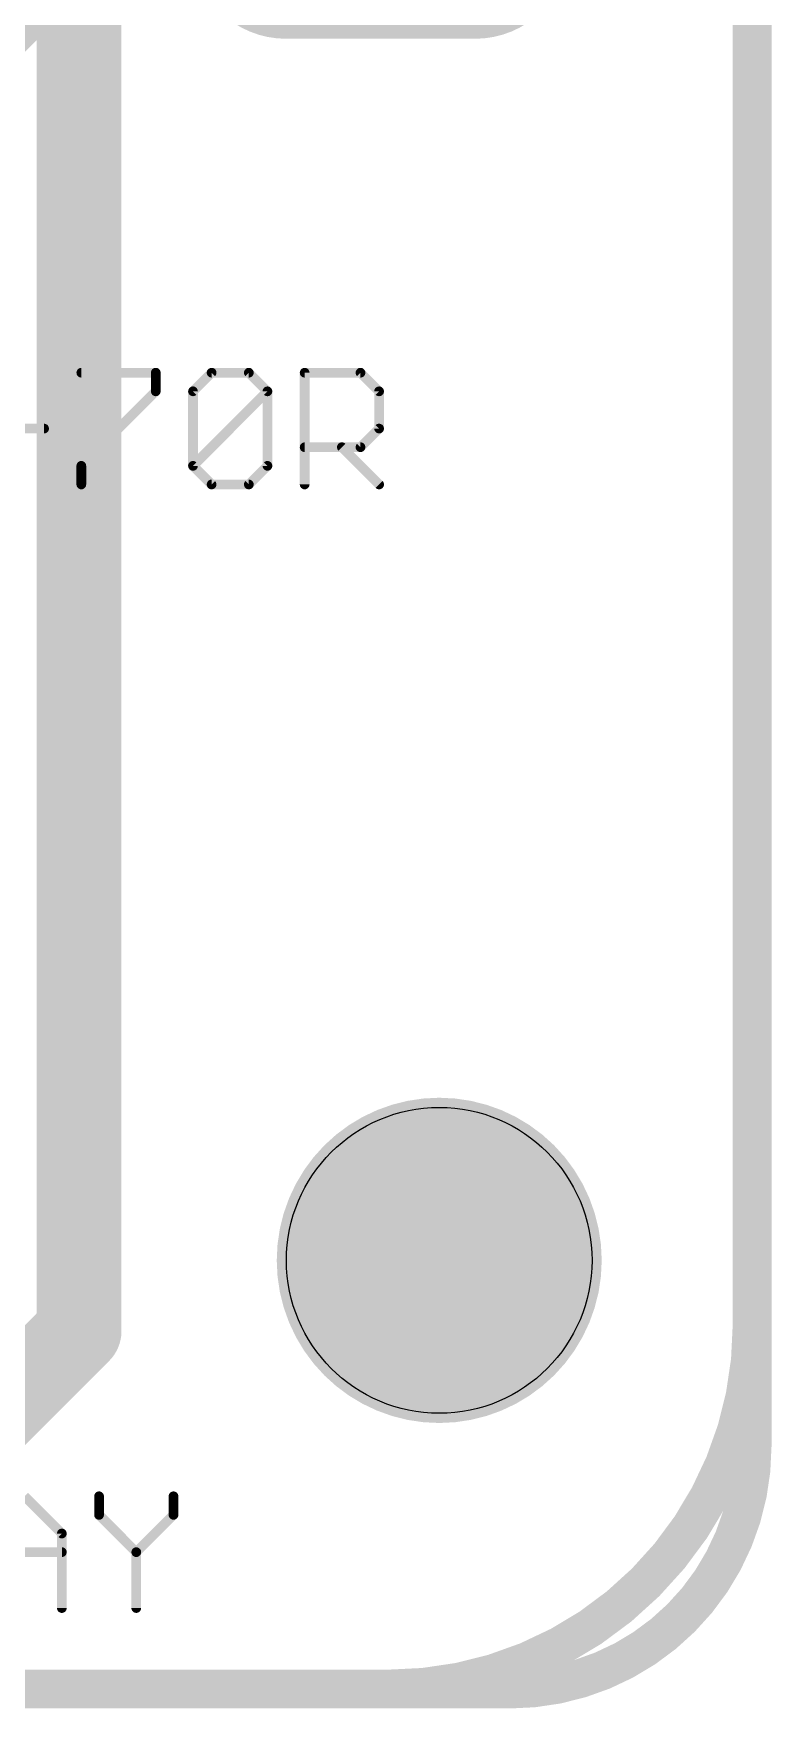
# Model space of a CAD drawing. Extents: x -15 to 99, y 4 to 73.
# Drawn here: x 91.53 to 99.26, y 3.61 to 21.13 of the extents above; entities that cross this region are included whole.
import ezdxf

# ---------------------------------------------------------------- set-up
doc = ezdxf.new("R2010")
doc.units = 0
for name, color, linetype in [('1', 22, 'CONTINUOUS'), ('112', 253, 'CONTINUOUS'), ('16', 175, 'CONTINUOUS'), ('20', 7, 'CONTINUOUS'), ('29', 253, 'CONTINUOUS'), ('30', 253, 'CONTINUOUS')]:
    doc.layers.add(name, color=color, linetype=linetype)

# ---------------------------------------------------------------- blocks, each defined once
blk = doc.blocks.new('LONGP100')
at = {"const_width": 1}
blk.add_lwpolyline([(-0.5, 0), (0.5, 0)], dxfattribs=at)
at = {"const_width": 0.5}
for points in [[(-0.5, 0.25, 1), (-0.5, -0.25)], [(0.5, -0.25, 1), (0.5, 0.25)]]:
    blk.add_lwpolyline(points, format="xyb", dxfattribs=at)

msp = doc.modelspace()

# ---------------------------------------------------------------- linework, layer by layer
at = {"layer": '1'}
for points, const_width in [([(99.06, 10.16), (99.06, 68.58)], 0.4064), ([(92.0115, 7.5565), (92.0115, 50.673)], 0.889), ([(99.06, 7.62), (99.06, 10.16)], 0.4064), ([(90.678, 6.223), (92.0115, 7.5565)], 0.889), ([(5.08, 3.81), (95.25, 3.81)], 0.4064)]:
    msp.add_lwpolyline(points, dxfattribs=dict(at, const_width=const_width))
for points, const_width in [([(99.1616, 10.16, 1), (98.9584, 10.16)], 0.2032), ([(98.9584, 10.16, 1), (99.1616, 10.16)], 0.2032), ([(92.1687, 7.3993, 1), (91.8543, 7.7137)], 0.4445), ([(91.7892, 7.5565, 1), (92.2338, 7.5565)], 0.4445), ([(95.25, 3.81, 0.4142), (99.06, 7.62)], 0.4064), ([(99.1616, 7.62, 1), (98.9584, 7.62)], 0.2032), ([(98.9584, 7.62, 1), (99.1616, 7.62)], 0.2032), ([(95.25, 3.9116, 1), (95.25, 3.7084)], 0.2032), ([(95.25, 3.7084, 1), (95.25, 3.9116)], 0.2032)]:
    msp.add_lwpolyline(points, format="xyb", dxfattribs=dict(at, const_width=const_width))
at = {"layer": '112', "const_width": 0.1016}
for points in [[(92.0354, 17.5829), (92.815, 17.5829)], [(92.815, 17.5829), (92.815, 17.388)], [(93.2048, 17.388), (93.3997, 17.5829)], [(93.3997, 17.5829), (93.7895, 17.5829)], [(93.7895, 17.5829), (93.9844, 17.388)], [(94.3742, 16.4135), (94.3742, 17.5829)], [(94.3742, 17.5829), (94.9588, 17.5829)], [(94.9588, 17.5829), (95.1537, 17.388)], [(92.815, 17.388), (92.0354, 16.6084)], [(93.2048, 16.6084), (93.2048, 17.388)], [(93.2048, 16.6084), (93.9844, 17.388)], [(93.9844, 17.388), (93.9844, 16.6084)], [(95.1537, 17.388), (95.1537, 16.9982)], [(90.866, 16.9982), (91.6456, 16.9982)], [(95.1537, 16.9982), (94.9588, 16.8033)], [(94.9588, 16.8033), (94.3742, 16.8033)], [(94.7639, 16.8033), (95.1537, 16.4135)], [(92.0354, 16.6084), (92.0354, 16.4135)], [(93.3997, 16.4135), (93.2048, 16.6084)], [(93.9844, 16.6084), (93.7895, 16.4135)], [(93.7895, 16.4135), (93.3997, 16.4135)], [(91.4415, 5.8273), (91.8313, 5.4375)], [(92.2211, 5.8273), (92.2211, 5.6324)], [(93.0007, 5.6324), (93.0007, 5.8273)], [(92.2211, 5.6324), (92.6108, 5.2426)], [(92.6108, 5.2426), (93.0007, 5.6324)], [(91.8313, 5.4375), (91.8313, 4.6579)], [(91.0517, 5.2426), (91.8313, 5.2426)], [(92.6108, 5.2426), (92.6108, 4.6579)]]:
    msp.add_lwpolyline(points, dxfattribs=at)
at = {"layer": '112', "const_width": 0.0508}
for points in [[(92.0354, 17.6083, 1), (92.0354, 17.5575)], [(92.8404, 17.5829, 1), (92.7896, 17.5829)], [(92.815, 17.5575, 1), (92.815, 17.6083)], [(93.3997, 17.6083, 1), (93.3997, 17.5575)], [(93.4176, 17.5649, 1), (93.3817, 17.6008)], [(93.8074, 17.6008, 1), (93.7715, 17.5649)], [(93.7895, 17.5575, 1), (93.7895, 17.6083)], [(94.3996, 17.5829, 1), (94.3487, 17.5829)], [(94.3742, 17.6083, 1), (94.3742, 17.5575)], [(94.9768, 17.6008, 1), (94.9409, 17.5649)], [(94.9588, 17.5575, 1), (94.9588, 17.6083)], [(92.7896, 17.388, 1), (92.8404, 17.388)], [(92.8329, 17.37, 1), (92.797, 17.4059)], [(93.2302, 17.388, 1), (93.1794, 17.388)], [(93.1868, 17.4059, 1), (93.2227, 17.37)], [(94.0098, 17.388, 1), (93.959, 17.388)], [(94.0023, 17.37, 1), (93.9664, 17.4059)], [(93.9664, 17.37, 1), (94.0023, 17.4059)], [(95.1791, 17.388, 1), (95.1283, 17.388)], [(95.1358, 17.37, 1), (95.1717, 17.4059)], [(91.6456, 16.9728, 1), (91.6456, 17.0236)], [(95.1283, 16.9982, 1), (95.1791, 16.9982)], [(95.1717, 16.9802, 1), (95.1358, 17.0161)], [(94.3742, 16.8287, 1), (94.3742, 16.7779)], [(94.7819, 16.8212, 1), (94.746, 16.7853)], [(94.9409, 16.8212, 1), (94.9768, 16.7853)], [(94.9588, 16.7779, 1), (94.9588, 16.8287)], [(92.0608, 16.6084, 1), (92.01, 16.6084)], [(92.0174, 16.6263, 1), (92.0533, 16.5904)], [(93.2227, 16.6263, 1), (93.1868, 16.5904)], [(93.1868, 16.6263, 1), (93.2227, 16.5904)], [(94.0023, 16.5904, 1), (93.9664, 16.6263)], [(93.1794, 16.6084, 1), (93.2302, 16.6084)], [(93.959, 16.6084, 1), (94.0098, 16.6084)], [(92.01, 16.4135, 1), (92.0608, 16.4135)], [(93.3997, 16.4389, 1), (93.3997, 16.3881)], [(93.3817, 16.3955, 1), (93.4176, 16.4314)], [(93.7715, 16.4314, 1), (93.8074, 16.3955)], [(93.7895, 16.3881, 1), (93.7895, 16.4389)], [(94.3487, 16.4135, 1), (94.3996, 16.4135)], [(95.1358, 16.3955, 1), (95.1717, 16.4314)], [(92.2465, 5.8273, 1), (92.1957, 5.8273)], [(93.0261, 5.8273, 1), (92.9753, 5.8273)], [(92.239, 5.6503, 1), (92.2031, 5.6144)], [(92.1957, 5.6324, 1), (92.2465, 5.6324)], [(92.9753, 5.6324, 1), (93.0261, 5.6324)], [(93.0186, 5.6144, 1), (92.9827, 5.6503)], [(91.8567, 5.4375, 1), (91.8059, 5.4375)], [(91.8133, 5.4195, 1), (91.8492, 5.4554)], [(91.8313, 5.2172, 1), (91.8313, 5.268)], [(92.6363, 5.2426, 1), (92.5854, 5.2426)], [(92.5929, 5.2605, 1), (92.6288, 5.2246)], [(92.5929, 5.2246, 1), (92.6288, 5.2605)], [(91.8059, 4.6579, 1), (91.8567, 4.6579)], [(92.5854, 4.6579, 1), (92.6363, 4.6579)]]:
    msp.add_lwpolyline(points, format="xyb", dxfattribs=at)
at = {"layer": '16'}
for points, const_width in [([(99.06, 6.35), (99.06, 68.58)], 0.4064), ([(92.2338, 22.4473), (88.1221, 18.3356)], 1.016), ([(5.08, 3.81), (96.52, 3.81)], 0.4064)]:
    msp.add_lwpolyline(points, dxfattribs=dict(at, const_width=const_width))
for points, const_width in [([(96.52, 3.81, 0.4142), (99.06, 6.35)], 0.4064), ([(99.1616, 6.35, 1), (98.9584, 6.35)], 0.2032), ([(98.9584, 6.35, 1), (99.1616, 6.35)], 0.2032), ([(96.52, 3.9116, 1), (96.52, 3.7084)], 0.2032), ([(96.52, 3.7084, 1), (96.52, 3.9116)], 0.2032)]:
    msp.add_lwpolyline(points, format="xyb", dxfattribs=dict(at, const_width=const_width))
at = {"layer": '20', "const_width": 0.254}
for points in [[(99.06, 6.35), (99.06, 69.85)], [(5.08, 3.81), (93.98, 3.81)], [(93.98, 3.81), (96.52, 3.81)]]:
    msp.add_lwpolyline(points, dxfattribs=at)
at = {"layer": '20'}
for points, const_width in [([(96.52, 3.81, 0.4142), (99.06, 6.35)], 0.254), ([(99.1235, 6.35, 1), (98.9965, 6.35)], 0.127), ([(98.9965, 6.35, 1), (99.1235, 6.35)], 0.127), ([(93.98, 3.8735, 1), (93.98, 3.7465)], 0.127), ([(93.98, 3.7465, 1), (93.98, 3.8735)], 0.127), ([(96.52, 3.8735, 1), (96.52, 3.7465)], 0.127), ([(96.52, 3.7465, 1), (96.52, 3.8735)], 0.127)]:
    msp.add_lwpolyline(points, format="xyb", dxfattribs=dict(at, const_width=const_width))
msp.add_circle((95.7834, 8.2955), 1.6, dxfattribs=at)
at = {"layer": '29', "const_width": 1.7016}
msp.add_lwpolyline([(95.7834, 7.4447, 1), (95.7834, 9.1463, 1), (95.7834, 7.4447)], format="xyb", dxfattribs=at)
at = {"layer": '30', "const_width": 1.7016}
msp.add_lwpolyline([(95.7834, 7.4447, 1), (95.7834, 9.1463, 1), (95.7834, 7.4447)], format="xyb", dxfattribs=at)

# ---------------------------------------------------------------- block references
at = {"layer": '29', "xscale": 1.9812, "yscale": 1.9812}
msp.add_blockref('LONGP100', (95.1694, 22.0674), dxfattribs=at)
at = {"layer": '30', "xscale": 1.9812, "yscale": 1.9812}
msp.add_blockref('LONGP100', (95.1694, 22.0674), dxfattribs=at)

doc.saveas('drawing.dxf')
